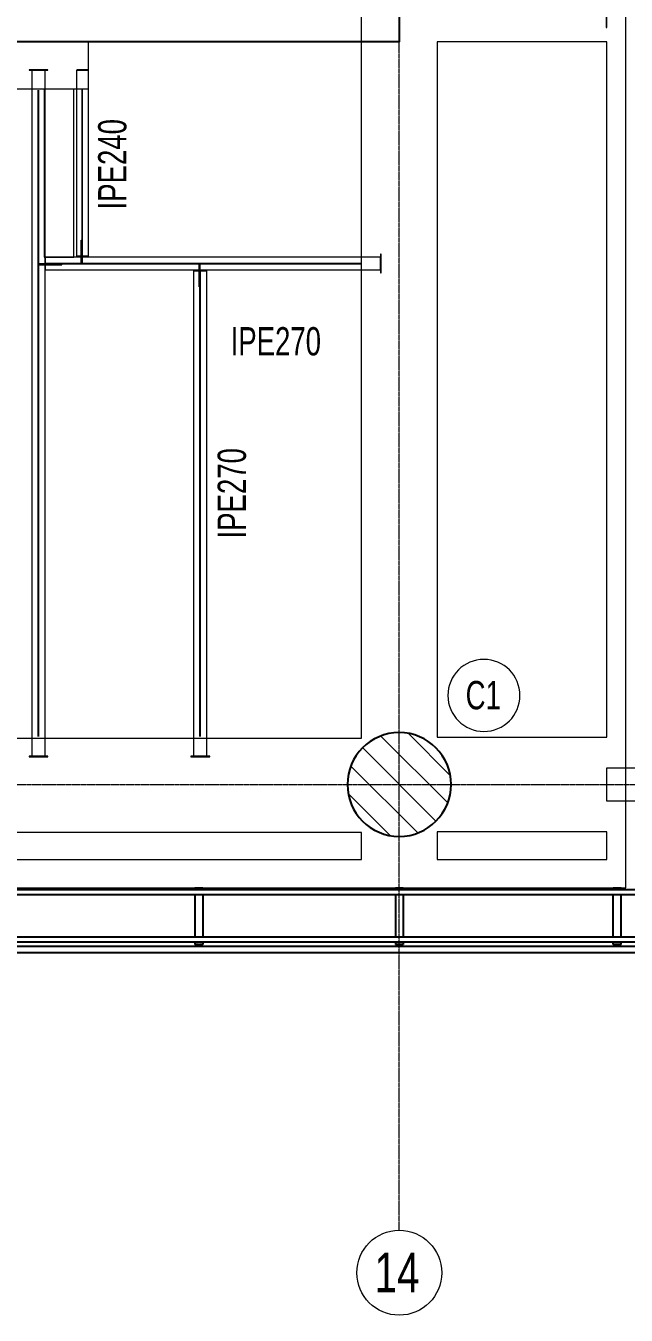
# Model space of a CAD drawing. Header units: millimetres. Extents: x -899 to 76352, y -21218 to 30068.
# Drawn here: x 59686 to 66052, y -5625 to 8042 of the extents above; entities that cross this region are included whole.
import ezdxf

# ---------------------------------------------------------------- set-up
doc = ezdxf.new("R2010")
doc.units = ezdxf.units.MM
doc.header["$LTSCALE"] = 0.9
doc.linetypes.add('Grid Line', pattern=[3.33375, 1.905, -0.47625, 0.47625, -0.47625])
for name, color, linetype, lineweight in [('0-2', 250, 'Continuous', 5), ('A_ALMA', 255, 'Continuous', 5), ('E_COLUMNAS', 1, 'Continuous', 18), ('E_COLUMNAS-3', 1, 'Continuous', 35), ('E_COLUMNAS-4', 1, 'Continuous', 25), ('E_EJES', 8, 'Continuous', 9), ('E_EJES-1', 8, 'Grid Line', 9), ('E_MUROS-1', 2, 'Continuous', 25), ('E_TEXTO', 3, 'Continuous', 9), ('E_VIGAS', 5, 'Continuous', 9), ('E_VIGAS-1', 5, 'Continuous', 25), ('E_VIGAS-2', 10, 'Continuous', 25), ('P-PLATINA', 6, 'Continuous', 15), ('VIGAS_HCB', 253, 'Continuous', 15)]:
    doc.layers.add(name, color=color, linetype=linetype, lineweight=lineweight)
doc.styles.add('Arial Narrow', font='', dxfattribs={"width": 0.85, "height": 0.3})
doc.styles.add('Swis721 LtCn BT', font='swisscl.ttf', dxfattribs={"height": 0.42})
doc.styles.get('Arial Narrow').set_extended_font_data('Arial Narrow')

# ---------------------------------------------------------------- blocks, each defined once
blk = doc.blocks.new('EST_SFM_VIGA-METALICA-SECCION-C - EST_SFM_VIGA-METALICA-UPN100-1527742-PLANTA TIPO PISO 18 A PISO 23')
at = {"layer": 'E_VIGAS-2'}
for p, q in [((34.044, 0.018), (-34.827, 0.018)), ((-34.827, -0.032), (34.044, -0.032))]:
    blk.add_line(p, q, dxfattribs=at)
blk = doc.blocks.new('EST_SFM_VIGA-METALICA-SECCION-C - EST_SFM_VIGA-METALICA-UPN100-1527772-PLANTA TIPO PISO 18 A PISO 23')
at = {"layer": 'E_VIGAS-2'}
for p, q in [((34.942, 0.032), (-34.929, 0.032)), ((-34.929, -0.018), (34.942, -0.018))]:
    blk.add_line(p, q, dxfattribs=at)
blk = doc.blocks.new('EST_SFM_VIGA-METALICA-SECCION-C - EST_SFM_VIGA-METALICA-UPN160-1579051-PLANTA TIPO PISO 18 A PISO 23')
at = {"layer": 'E_VIGAS-1'}
for p, q in [((30.107, 0.047), (-30.264, 0.047)), ((-30.269, -0.018), (30.113, -0.018))]:
    blk.add_line(p, q, dxfattribs=at)
blk = doc.blocks.new('DCTIB_CNI_EST_MOD-1A-FAC_0001_rvt-2-PLANTA TIPO PISO 18 A PISO 23')
at = {"layer": 'E_VIGAS-1'}
for p, q in [((-16.828, 139.567), (-16.746, 139.567)), ((-16.828, 139.567), (-16.828, 139.545)), ((-16.746, 139.567), (-16.746, 139.545)), ((-14.703, 139.567), (-14.621, 139.567)), ((-14.703, 139.567), (-14.703, 139.545)), ((-14.621, 139.567), (-14.621, 139.545)), ((-12.393, 139.567), (-12.311, 139.567)), ((-12.393, 139.545), (-12.393, 139.567)), ((-12.311, 139.545), (-12.311, 139.567)), ((-16.828, 139.495), (-16.828, 139.045)), ((-16.746, 139.495), (-16.746, 139.045)), ((-14.703, 139.495), (-14.703, 139.045)), ((-14.621, 139.495), (-14.621, 139.045)), ((-12.393, 139.045), (-12.393, 139.495)), ((-12.311, 139.045), (-12.311, 139.495)), ((-16.828, 138.995), (-16.828, 138.967)), ((-16.746, 138.995), (-16.746, 138.967)), ((-14.703, 138.995), (-14.703, 138.967)), ((-14.621, 138.995), (-14.621, 138.967)), ((-12.393, 138.967), (-12.393, 138.995)), ((-12.311, 138.967), (-12.311, 138.995)), ((-16.828, 138.967), (-16.746, 138.967)), ((-16.828, 138.966), (-16.828, 138.967)), ((-16.8, 138.966), (-16.828, 138.966)), ((-16.79, 138.961), (-16.79, 138.966)), ((-16.79, 138.947), (-16.79, 138.961)), ((-16.785, 138.966), (-16.785, 138.961)), ((-16.785, 138.961), (-16.785, 138.947)), ((-16.746, 138.966), (-16.774, 138.966)), ((-16.746, 138.967), (-16.746, 138.966)), ((-14.621, 138.967), (-14.703, 138.967)), ((-14.703, 138.967), (-14.621, 138.967)), ((-14.703, 138.966), (-14.703, 138.967)), ((-14.675, 138.966), (-14.703, 138.966)), ((-14.665, 138.961), (-14.665, 138.966)), ((-14.665, 138.947), (-14.665, 138.961)), ((-14.66, 138.966), (-14.66, 138.961)), ((-14.66, 138.961), (-14.66, 138.947)), ((-14.621, 138.966), (-14.649, 138.966)), ((-14.621, 138.967), (-14.621, 138.966)), ((-12.311, 138.967), (-12.393, 138.967)), ((-12.393, 138.966), (-12.393, 138.967)), ((-12.393, 138.967), (-12.311, 138.967)), ((-12.365, 138.966), (-12.393, 138.966)), ((-12.355, 138.961), (-12.355, 138.966)), ((-12.355, 138.947), (-12.355, 138.961)), ((-12.35, 138.966), (-12.35, 138.961)), ((-12.35, 138.961), (-12.35, 138.947)), ((-12.311, 138.966), (-12.339, 138.966)), ((-12.311, 138.967), (-12.311, 138.966))]:
    blk.add_line(p, q, dxfattribs=at)
for points, knots in [([(-16.79, 138.961), (-16.79, 138.962), (-16.79, 138.963), (-16.792, 138.965), (-16.793, 138.965), (-16.795, 138.966), (-16.796, 138.966), (-16.797, 138.966), (-16.799, 138.966), (-16.8, 138.966)], [0, 0, 0, 0, 0.285714, 0.428571, 0.571429, 0.678571, 0.732143, 0.785714, 1, 1, 1, 1]), ([(-16.8, 138.966), (-16.799, 138.966), (-16.798, 138.966), (-16.795, 138.966), (-16.793, 138.965), (-16.791, 138.964), (-16.79, 138.963), (-16.79, 138.962), (-16.79, 138.961)], [0, 0, 0, 0, 0.142857, 0.285714, 0.428571, 0.571429, 0.785714, 1, 1, 1, 1]), ([(-16.785, 138.961), (-16.785, 138.962), (-16.784, 138.963), (-16.783, 138.965), (-16.781, 138.965), (-16.78, 138.966), (-16.779, 138.966), (-16.777, 138.966), (-16.775, 138.966), (-16.774, 138.966)], [0, 0, 0, 0, 0.285714, 0.428571, 0.571429, 0.678571, 0.732143, 0.785714, 1, 1, 1, 1]), ([(-16.774, 138.966), (-16.775, 138.966), (-16.776, 138.966), (-16.779, 138.966), (-16.781, 138.965), (-16.783, 138.964), (-16.784, 138.963), (-16.785, 138.962), (-16.785, 138.961)], [0, 0, 0, 0, 0.142857, 0.285714, 0.428571, 0.571429, 0.785714, 1, 1, 1, 1]), ([(-14.665, 138.961), (-14.665, 138.962), (-14.665, 138.963), (-14.667, 138.965), (-14.668, 138.965), (-14.67, 138.966), (-14.671, 138.966), (-14.672, 138.966), (-14.674, 138.966), (-14.675, 138.966)], [0, 0, 0, 0, 0.285714, 0.428571, 0.571429, 0.678571, 0.732143, 0.785714, 1, 1, 1, 1]), ([(-14.675, 138.966), (-14.674, 138.966), (-14.673, 138.966), (-14.67, 138.966), (-14.668, 138.965), (-14.666, 138.964), (-14.665, 138.963), (-14.665, 138.962), (-14.665, 138.961)], [0, 0, 0, 0, 0.142857, 0.285714, 0.428571, 0.571429, 0.785714, 1, 1, 1, 1]), ([(-14.66, 138.961), (-14.66, 138.962), (-14.659, 138.963), (-14.658, 138.965), (-14.656, 138.965), (-14.655, 138.966), (-14.654, 138.966), (-14.652, 138.966), (-14.65, 138.966), (-14.649, 138.966)], [0, 0, 0, 0, 0.285714, 0.428571, 0.571429, 0.678571, 0.732143, 0.785714, 1, 1, 1, 1]), ([(-14.649, 138.966), (-14.65, 138.966), (-14.651, 138.966), (-14.654, 138.966), (-14.656, 138.965), (-14.658, 138.964), (-14.659, 138.963), (-14.66, 138.962), (-14.66, 138.961)], [0, 0, 0, 0, 0.142857, 0.285714, 0.428571, 0.571429, 0.785714, 1, 1, 1, 1]), ([(-12.365, 138.966), (-12.364, 138.966), (-12.363, 138.966), (-12.36, 138.966), (-12.358, 138.965), (-12.356, 138.964), (-12.355, 138.963), (-12.355, 138.962), (-12.355, 138.961)], [0, 0, 0, 0, 0.142857, 0.285714, 0.428571, 0.571429, 0.785714, 1, 1, 1, 1]), ([(-12.355, 138.961), (-12.355, 138.962), (-12.355, 138.963), (-12.357, 138.965), (-12.358, 138.965), (-12.36, 138.966), (-12.361, 138.966), (-12.362, 138.966), (-12.364, 138.966), (-12.365, 138.966)], [0, 0, 0, 0, 0.285714, 0.428571, 0.571429, 0.678571, 0.732143, 0.785714, 1, 1, 1, 1]), ([(-12.339, 138.966), (-12.34, 138.966), (-12.341, 138.966), (-12.344, 138.966), (-12.346, 138.965), (-12.348, 138.964), (-12.349, 138.963), (-12.35, 138.962), (-12.35, 138.961)], [0, 0, 0, 0, 0.142857, 0.285714, 0.428571, 0.571429, 0.785714, 1, 1, 1, 1]), ([(-12.35, 138.961), (-12.35, 138.962), (-12.349, 138.963), (-12.348, 138.965), (-12.346, 138.965), (-12.345, 138.966), (-12.344, 138.966), (-12.342, 138.966), (-12.34, 138.966), (-12.339, 138.966)], [0, 0, 0, 0, 0.285714, 0.428571, 0.571429, 0.678571, 0.732143, 0.785714, 1, 1, 1, 1])]:
    blk.add_open_spline(points, degree=3, knots=knots, dxfattribs=at)
for name, p in [('EST_SFM_VIGA-METALICA-SECCION-C - EST_SFM_VIGA-METALICA-UPN100-1527742-PLANTA TIPO PISO 18 A PISO 23', (-39.77, 139.527)), ('EST_SFM_VIGA-METALICA-SECCION-C - EST_SFM_VIGA-METALICA-UPN100-1527772-PLANTA TIPO PISO 18 A PISO 23', (-40.169, 139.013)), ('EST_SFM_VIGA-METALICA-SECCION-C - EST_SFM_VIGA-METALICA-UPN160-1579051-PLANTA TIPO PISO 18 A PISO 23', (-40.084, 138.9))]:
    blk.add_blockref(name, p, dxfattribs=at)
blk = doc.blocks.new('Grid - CNI_NOMBRE EJES-372759-PLANTA TIPO PISO 18 A PISO 23')
at = {"layer": 'E_EJES'}
blk.add_circle((0, 0), 0.003, dxfattribs=at)
blk = doc.blocks.new('CNI_TAG COLUMNAS CONCRETO MARCA - CNI_COLUMNA CONCRETO-582370-PLANTA TIPO PISO 18 A PISO 23')
at = {"layer": 'E_TEXTO'}
for start, end in [(360, 180), (180, 360)]:
    blk.add_arc((0.000261, -0.000148), 0.002545, start, end, dxfattribs=at)
blk = doc.blocks.new('EST_SCM_COLUMNA-SECCION-CIRCULAR - EST_SCM_COLUMNA-CONCRETO-CIRCULAR_Ø_110cm-V16-_58_00m_N_E_-NIVEL-15 DOC')
at = {"layer": 'E_COLUMNAS'}
h = blk.add_hatch(dxfattribs=at)
h.set_pattern_fill('FP_13', color=256, style=0, pattern_type=2)
h.set_pattern_definition([(135, (14.662, -140.662), (-0.15909903, -0.15909903), [])])
h.paths.add_polyline_path([(0.041, -0.548), (0.122, -0.536), (0.201, -0.512), (0.275, -0.476), (0.343, -0.43), (0.403, -0.374), (0.454, -0.31), (0.496, -0.239), (0.526, -0.162), (0.544, -0.082), (0.55, 0), (0.544, 0.082), (0.526, 0.162), (0.496, 0.239), (0.454, 0.31), (0.403, 0.374), (0.343, 0.43), (0.275, 0.476), (0.201, 0.512), (0.122, 0.536), (0.041, 0.548), (-0.041, 0.548), (-0.122, 0.536), (-0.201, 0.512), (-0.275, 0.476), (-0.343, 0.43), (-0.403, 0.374), (-0.454, 0.31), (-0.496, 0.239), (-0.526, 0.162), (-0.544, 0.082), (-0.55, 0), (-0.544, -0.082), (-0.526, -0.162), (-0.496, -0.239), (-0.454, -0.31), (-0.403, -0.374), (-0.343, -0.43), (-0.275, -0.476), (-0.201, -0.512), (-0.122, -0.536), (-0.041, -0.548)])
at = {"layer": 'E_COLUMNAS-4'}
for start, end in [(360, 180), (180, 360)]:
    blk.add_arc((0, 0), 0.55, start, end, dxfattribs=at)

msp = doc.modelspace()

# ---------------------------------------------------------------- linework, layer by layer
at = {"layer": 'A_ALMA'}
for p, q in [((59817.9, 509.9), (59817.9, 7360)), ((59824.5, 509.9), (59824.5, 7360)), ((60283, 5600.1), (60283, 7370)), ((60289.2, 5600.1), (60289.2, 7370)), ((59891.2, 5525.9), (63246.1, 5525.9)), ((59891.2, 5519.3), (63246.1, 5519.3)), ((61532.9, 510), (61532.9, 5442.3)), ((61539.5, 510), (61539.5, 5442.3))]:
    msp.add_line(p, q, dxfattribs=at)
at = {"layer": 'E_EJES-1'}
for p, q in [((63646.2, -4725), (63646.2, 29167.6)), ((0, 0), (75451.7, 0))]:
    msp.add_line(p, q, dxfattribs=at)
at = {"layer": 'E_MUROS-1'}
msp.add_lwpolyline([(63646.3, 17630.2), (63646.3, 17130.2), (59946.3, 17130.2), (59946.3, 8370.2), (63646.3, 8370.2), (63646.3, 7870.2), (55146.3, 7870.2), (55146.3, 8370.2), (59546.3, 8370.2), (59546.3, 17130.2), (55146.3, 17130.2), (55146.3, 17630.2)], close=True, dxfattribs=at)
at = {"layer": 'E_VIGAS', "color": 30, "true_color": 0xf26722}
for points in [[(10247.2, 26595.9), (10247.2, -1095.9), (66047.4, -1095.8), (66047.3, 26595.9)], [(64047.4, 500), (65847.4, 500), (65847.4, 7870.2), (64047.4, 7870.2)], [(63247.4, -509.9), (55543.5, -509.9), (55536.6, -795.9), (63247.4, -795.9)], [(64047.4, -500), (64047.4, -795.9), (65847.4, -795.9), (65847.4, -500)]]:
    msp.add_lwpolyline(points, close=True, dxfattribs=at)
for points in [[(60347.2, 7870.2), (60347.2, 7870.2), (60346.2, 7370), (59881.2, 7370.2), (59881.2, 7370.2), (55732.8, 7370.1), (55567.5, 490.1), (63247.4, 490.1), (63247.4, 17130.2)], [(60196.2, 5590.9), (60196.2, 7370), (59881.2, 7370.2), (59881.2, 5590.1), (60196.2, 5590.1)]]:
    msp.add_lwpolyline(points, dxfattribs=at)
at = {"layer": 'P-PLATINA'}
for points in [[(60273, 5769.9), (60283, 5769.9), (60283, 5525.9), (60273, 5525.9)], [(59824.2, 5519.3), (59824.2, 5509.3), (60068.2, 5509.3), (60068.2, 5519.3)], [(61522.9, 5519.3), (61532.9, 5519.3), (61532.9, 5275.3), (61522.9, 5275.3)]]:
    msp.add_lwpolyline(points, close=True, dxfattribs=at)
at = {"layer": 'VIGAS_HCB', "color": 8}
for points in [[(65841.4, 8222.6), (65841.4, 8022.6), (65847.4, 8022.6), (65847.4, 8222.6)], [(59921.2, 7576), (59721.2, 7576), (59721.2, 7570), (59921.2, 7570)], [(60346.6, 7576.1), (60226.7, 7576), (60226.7, 7570), (60346.6, 7570.1)], [(59921.2, 299.9), (59721.2, 299.9), (59721.2, 293.9), (59921.2, 293.9)], [(61636.2, 300), (61436.2, 300), (61436.2, 294), (61636.2, 294)]]:
    msp.add_lwpolyline(points, close=True, dxfattribs=at)
at = {"layer": 'VIGAS_HCB'}
for points in [[(59753.7, 7570), (59888.7, 7570), (59888.7, 299.9), (59753.7, 299.9)], [(60226.7, 7570), (60346.7, 7570), (60346.2, 5600.1), (60226.2, 5600.1)], [(63447.4, 5622.6), (63447.4, 5422.6), (63453.4, 5422.6), (63453.4, 5622.6)], [(59891.2, 5455.1), (63447.4, 5455.1), (63447.4, 5590.1), (59891.2, 5590.1)], [(61468.7, 5445.1), (61603.7, 5445.1), (61603.7, 300), (61468.7, 300)], [(71912.2, -175), (65847.4, -175), (65847.4, 175), (71912.2, 175)]]:
    msp.add_lwpolyline(points, close=True, dxfattribs=at)

# ---------------------------------------------------------------- block references
at = {"layer": '0-2', "xscale": 999.9999999999983, "yscale": 999.9999999999983, "zscale": 999.9999999999983}
msp.add_blockref('DCTIB_CNI_EST_MOD-1A-FAC_0001_rvt-2-PLANTA TIPO PISO 18 A PISO 23', (78308.3, -140662.4), dxfattribs=at)
at = {"layer": 'E_COLUMNAS-3', "xscale": 1000, "yscale": 1000, "zscale": 1000}
msp.add_blockref('EST_SCM_COLUMNA-SECCION-CIRCULAR - EST_SCM_COLUMNA-CONCRETO-CIRCULAR_Ø_110cm-V16-_58_00m_N_E_-NIVEL-15 DOC', (63646.2, 0), dxfattribs=at)
at = {"layer": 'E_EJES', "xscale": 149999.9999999996, "yscale": 149999.9999999996, "zscale": 149999.9999999996}
msp.add_blockref('Grid - CNI_NOMBRE EJES-372759-PLANTA TIPO PISO 18 A PISO 23', (63646.2, -5175), dxfattribs=at)
at = {"layer": 'E_TEXTO', "xscale": 149999.9999999996, "yscale": 149999.9999999996, "zscale": 149999.9999999996}
msp.add_blockref('CNI_TAG COLUMNAS CONCRETO MARCA - CNI_COLUMNA CONCRETO-582370-PLANTA TIPO PISO 18 A PISO 23', (64504.1, 966.1), dxfattribs=at)

# ---------------------------------------------------------------- texts
at = {"layer": 'E_EJES', "insert": (63382.8, -4962.4), "char_height": 420, "width": 625.316, "attachment_point": 1, "style": 'Swis721 LtCn BT'}
msp.add_mtext('14', dxfattribs=at)
at = {"layer": 'E_TEXTO', "char_height": 300, "width": 1206.139, "attachment_point": 1, "rotation": 90, "style": 'Arial Narrow'}
for s, insert in [('IPE240', (60453.3, 6095.1)), ('IPE270', (61720.5, 2607.6))]:
    msp.add_mtext(s, dxfattribs=dict(at, insert=insert))
at = {"layer": 'E_TEXTO', "char_height": 300, "attachment_point": 1, "style": 'Arial Narrow'}
for s, insert, width in [('IPE270', (61858.2, 4847.7), 1206.139), ('C1', (64349.9, 1097.3), 459.968)]:
    msp.add_mtext(s, dxfattribs=dict(at, insert=insert, width=width))

doc.saveas('drawing.dxf')
